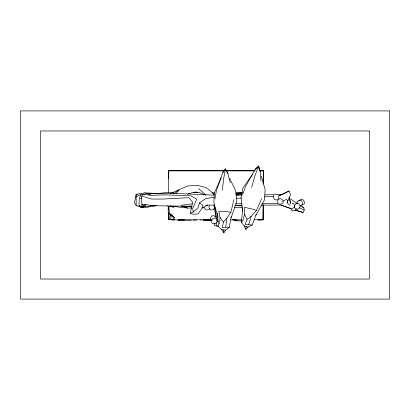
<?xml version="1.0" encoding="UTF-8"?>
<svg xmlns="http://www.w3.org/2000/svg" width="410" height="410" viewBox="0 0 410 410"><rect width="100%" height="100%" fill="white"/><g stroke="black" fill="none" stroke-linecap="round" stroke-linejoin="round"><path stroke-width="0.61" d="M168.571 192.249L168.746 170.765L168.659 178.534M168.674 219.314L168.674 219.637L168.51 213.308M263.092 204.503L263.01 219.709L254.087 219.821M263.21 183.593L263.292 170.58L259.468 170.57M145.724 206.133L143.751 206.845L141.009 206.927L136.192 205.651L136.156 194.304L144.858 192.9L158.183 193.489L168.571 192.341L173.686 192.362M242.689 211.36L242.756 208.567L241.403 222.343L244.252 225.946L245.81 229.333L248.117 227.053L252.227 225.044L256.26 213.994M263.343 206.23L263.01 219.709L262.236 219.657M142.393 204.979L140.563 207.142L143.423 206.789L140.563 207.142L139.005 205.313L139.185 199.465L140.784 194.463L143.269 194.658M214.266 223.368L214.169 225.095L216.926 226.381L217.997 226.018M219.627 223.968L220.042 217.469L218.858 211.278L227.002 211.56L230.85 212.349L233.879 199.634M209.202 205.497L209.023 207.767L210.75 210.038L213.461 209.674L214.743 207.158M222.399 190.173L223.593 179.016L225.464 168.828L227.888 173.461L230.22 182.814M226.761 218.325L223.332 222.112L222.348 227.54L225.761 227.201L226.761 218.325L230.85 212.349M245.81 229.333L246.184 226.469L244.252 225.946M189.666 205.989L190.891 206.271L152.93 205.723L144.674 204.354L143.664 205.82L141.783 204.344L141.655 196.011L151.485 199.034L162.965 199.04L188.841 197.692L192.618 202.12L190.312 213.323L193.341 214.245L198.107 213.907L202.258 207.901L202.699 205.159L199.639 202.719L205.569 198.691L214.251 197.164M214.989 198.983L216.377 190.804L222.784 172.584L225.464 168.828L226.294 171.216M278.979 195.918L278.477 198.824L276.366 200.08L274.269 199.25L273.383 196.723L273.834 195.262M217.9 216.664L217.418 213.036L218.422 226.576L221.738 229.713L223.804 232.87L225.638 230.148L229.251 227.422L231.209 216.782M289.885 205.348L287.133 202.755L287.374 201.587M261.667 198.583L256.434 210.468L252.668 209.126L244.468 207.296L244.529 214.097L243.002 220.375L241.403 222.343M261.237 219.96L262.943 219.862L263.23 219.073L263.051 219.417M237.088 195.452L237.421 194.222L238.594 194.355M168.674 219.637L168.864 219.048L168.484 219.001M251.643 187.349L254.902 175.931L258.608 165.958L260.237 171.083L260.95 180.943M251.181 216.265L247.035 219.452L245.134 224.439L248.66 224.685L251.181 216.265L256.434 210.468M199.639 202.719L198.148 207.547L193.197 212.047L190.312 213.323M231.184 217.618L236.883 200.946L235.699 190.963L229.728 178.365M242.669 194.468L245.503 186.565L255.22 169.258L258.608 165.958L259.094 168.418M287.133 202.755L290.541 194.586L289.06 190.998L278.518 195.918M221.18 177.822L214.225 193.1L213.912 202.827L217.976 217.269M295.226 210.069L303.133 212.477L304.22 210.13L303.871 207.942L302.39 206.635M255.953 215.291L264.547 199.742L265.111 189.517L261.278 176.146M295.774 209.761L296.368 208.731M252.714 174.071L243.002 187.903L241.018 197.379L242.525 211.222M176.197 193.617L179.032 189.702L187.811 185.955L197.666 185.387L206.373 187.672L214.44 194.427M209.623 208.623L208.977 209.505L207.193 209.93L206.122 209.792L204.564 208.039M222.784 172.584L225.218 169.412L227.888 173.461M216.27 222.779L215.327 223.916L212.416 223.419L211.201 221.579M141.655 196.011L143.151 194.227L150.685 195.339L165.537 194.873L191.014 195.842L196.667 199.204L192.746 208.552L193.197 212.047M173.21 219.806L173.604 219.36M255.22 169.258L258.218 166.644L260.237 171.083M300.699 206.04L302.467 204.508L302.283 202.048L301.642 200.721L299.93 200.1L296.963 201.664L297.675 203.939M292.263 208.869L294.206 207.301L294.652 205.497L293.299 203.319L292.12 203.278M173.82 193.751L179.032 189.702L170.365 193.699M171.093 217.751L170.396 215.306L168.31 212.052L169.371 217.894L170.95 219.283L172.39 219.207L174.588 217.982L172.077 215.281L171.672 215.578L171.857 217.003M174.378 219.996L171.841 219.786L172.226 219.509M298.844 200.808L301.36 199.183L303.251 199.936L304.358 201.751L304.358 203.862L301.698 204.836M211.76 219.319L213.477 218.238M217.382 221.318L216.47 221.882L216.275 225.331L218.484 226.361M136.12 196.938L140.784 194.463M282.147 194.653L289.06 190.998M202.258 207.901L207.752 205.041L214.707 205.149M168.695 170.944L169.694 170.427L224.449 170.514M262.379 219.442L260.452 219.862M282.495 201.223L286.564 199.352L287.866 201.054M187.683 194.084C192.885 191.998 199.557 191.121 204.185 194.96M145.412 206.102L143.751 206.845L142.716 206.768M169.771 170.432L168.571 170.878L224.249 170.903M279.138 195.739L280.942 195.088M182.578 219.868L183.547 219.534L183.987 219.96L180.21 219.606M205.374 205.769L207.752 205.041M152.146 205.302L147.298 206.778L144.689 205.113M242.382 193.997L238.758 195.063L237.421 194.222M236.022 193.981L238.236 193.346L241.813 193.417M180.333 219.868L177.986 219.985L179.928 219.534M203.001 220.19L203.96 219.985M260.745 219.57L258.894 219.95L262.405 219.745M295.272 210.381L292.371 210.96L291.228 209.208M156.195 205.569L146.237 207.45L141.978 207.255L140.984 206.727M235.781 193.966L239.158 193.382L240.947 193.73M156.389 205.589L153.934 205.999L152.74 205.538M181.23 205.308L192.244 203.821M260.765 219.724L261.939 219.565M171.841 219.786L173.394 219.581M258.156 219.76L259.422 219.627M140.153 198.261L141.962 198.086M242.197 192.869L237.846 193.125L239.537 193.71M236.385 198.317L241.495 198.05M264.511 196.867L273.465 196.405M177.986 219.985L179.483 219.903L178.288 219.575M182.081 219.77L178.873 219.929L191.434 220.032M182.681 219.75L183.854 219.693L182.732 219.647M192.239 206.179L185.976 206.45L184.136 206.051M180.656 219.832L183.208 219.734L179.006 219.622M172.323 219.914L174.45 219.847M209.756 219.765L204.564 219.914L212.016 219.991M214.102 218.222L215.352 218.192M235.161 205.676L242.115 205.876M170.058 206.04L187.529 208.039L191.941 207.983M202.033 207.844L204.554 207.808M203.114 220.18L211.924 220.401M236.247 195.098L241.982 195.042M264.932 194.822L275.13 194.719M277.042 194.704L281.506 194.658M235.786 203.78L242.156 203.714M261.913 203.519L277.847 203.36M235.002 205.272L242.002 205.236M261.093 205.138L280.819 205.041L291.028 208.603M234.253 207.603L242.515 207.634M230.799 219.883L241.5 219.837M226.166 170.903L254.964 170.919M259.443 170.919L263.281 170.919L261.923 170.401M193.92 192.111L197.687 192.111M210.991 219.862C197.261 219.171 182.491 221.108 169.217 219.176M226.361 170.519L255.015 170.565M141.783 204.344L144.674 204.354L145.227 204.795M236.114 192.357L242.274 192.382M193.51 192.454L197.989 192.48M212.441 192.843L214.348 192.854M214.02 195.129C192.162 194.243 170.309 192.633 148.405 193.884L147.159 193.858L144.858 192.9M234.499 220.78L241.485 220.846M193.064 219.965L196.749 220.078M236.186 219.632L232.439 219.775L235.76 219.934M221.738 229.713L225.638 230.148M183.475 219.555L184.592 219.596M257.695 219.862L259.545 219.939M137.432 194.366L136.156 194.304L134.49 202.566L136.192 205.651M225.761 227.201L229.251 227.422M168.741 219.478L169.791 219.565L168.864 219.048M210.95 219.975L211.99 220.078M210.186 220.421L211.965 220.6M248.66 224.685L252.227 225.044M150.916 194.145L148.405 193.884L149.573 194.176M236.083 194.448L237.841 194.678L238.236 193.346L240.347 193.735M167.382 206.03L173.901 207.316M200.372 219.939L201.295 220.139M143.151 194.227L144.715 194.607M294.939 210.099L303.133 212.477M246.184 226.469L248.117 227.053M181.543 206.112L187.529 208.039M275.417 193.961L276.981 194.524M280.819 205.041L291.997 209.044M282.654 199.69L280.025 198.445L277.801 200.377L277.801 202.801L279.01 204.19L281.163 204.083L283.064 202.986L282.977 200.434M299.146 207.675L304.22 210.13M289.122 197.272L289.475 198.302L297.701 203.811M300.274 205.533L303.871 207.942M215.383 216.762L213.677 215.598L211.534 216.07L210.422 218.222L210.699 219.755M172.077 215.281L169.725 213.62L168.218 206.286M139.005 205.313L140.609 206.604M212.79 193.433L213.697 194.217M198.671 188.62L206.097 195.273M174.588 217.982L169.725 213.62L170.396 215.306M220.042 217.469L223.332 222.112M244.529 214.097L247.035 219.452M262.666 219.227L262.943 219.862M171.39 219.499L171.6 220.001M289.076 197.543L290.69 203.58L289.475 198.302M214.466 205.015L216.68 218.632L217.602 219.094L218.176 221.964L216.357 220.18L213.912 205.067M223.691 229.779L223.804 232.87M168.864 206.199L168.992 210.022M168.151 208.372L168.438 218.427M263.292 170.58L263.292 184.003M263.302 205.102L263.302 219.165M300.166 205.887L299.72 207.691L297.773 209.259L295.984 208.997L294.57 207.737L294.411 206.081L295.861 203.616L298.808 203.708L300.166 205.887M389.5 110.905L20.5 110.905L20.5 299.095L389.5 299.095L389.5 110.905M369.446 130.959L40.554 130.959L40.554 279.041L369.446 279.041L369.446 130.959M237.4 220.611L234.997 220.503L237.4 220.611"/></g></svg>
